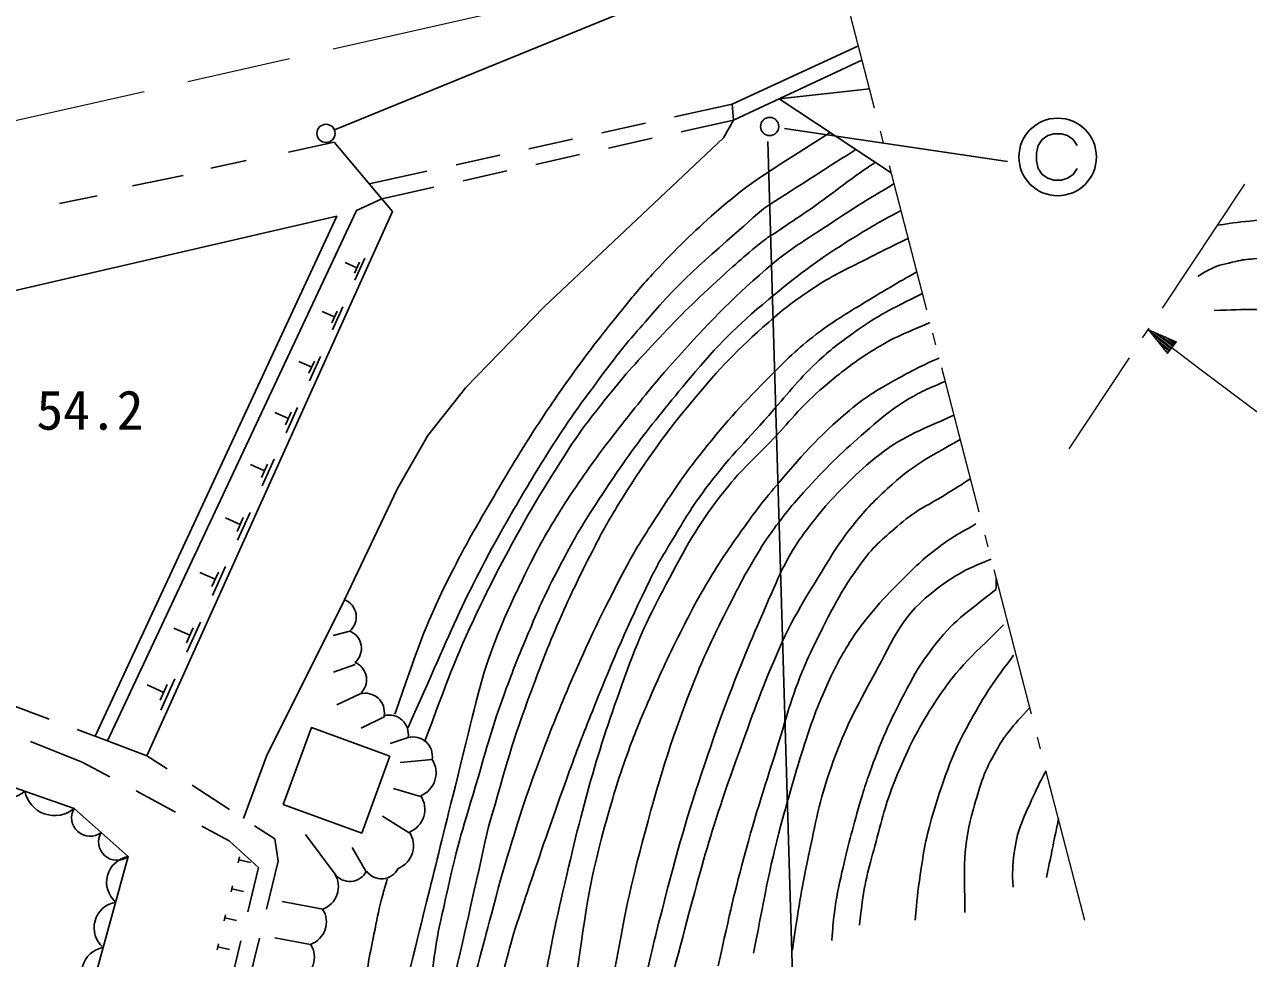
# Model space of a CAD drawing. Units: millimetres, scale not verified. Extents: x 40000 to 680000, y 20000 to 380000.
# Drawn here: x 271653 to 312703, y 262595 to 293924 of the extents above; entities that cross this region are included whole.
import ezdxf
from ezdxf.enums import TextEntityAlignment as Align

# ---------------------------------------------------------------- set-up
doc = ezdxf.new("R2010")
doc.units = ezdxf.units.MM
doc.header["$LTSCALE"] = 1000
doc.linetypes.add('CHAIN', pattern=[18.5, 12, -1.5, 3.5, -1.5])
for name, color, linetype, lineweight in [('M-BGD', 7, 'Continuous', 25), ('M-BGD-HTXT', 7, 'Continuous', 13), ('M-BMK', 2, 'CHAIN', 13), ('M-STR-HTXT', 7, 'Continuous', 13), ('M-STR-STRC', 7, 'Continuous', 25), ('M-STR-STRD', 7, 'Continuous', 25)]:
    doc.layers.add(name, color=color, linetype=linetype, lineweight=lineweight)
doc.styles.add('ＭＳ ゴシック', font='')
doc.styles.get('ＭＳ ゴシック').set_extended_font_data('MS Gothic')

msp = doc.modelspace()

# ---------------------------------------------------------------- linework, layer by layer
at = {"layer": 'M-BGD'}
for p, q in [((296963, 291434), (299989, 291769)), ((293453, 290827), (295390, 291253)), ((296963, 291434), (300719, 288950)), ((295428, 290717), (293679, 290325)), ((291011, 290291), (292476, 290613)), ((282034, 289981), (283636, 288075)), ((288569, 289755), (290034, 290076)), ((292703, 290107), (291240, 289779)), ((286127, 289218), (287593, 289540)), ((290264, 289560), (288800, 289232)), ((283213, 288578), (285151, 289003)), ((287824, 289013), (286361, 288685)), ((285385, 288467), (283636, 288075)), ((283991, 287649), (275752, 269396)), ((282802, 285762), (282407, 285940)), ((282885, 285947), (282718, 285578)), ((283067, 286087), (282733, 285348)), ((282052, 284114), (281638, 284301)), ((282139, 284308), (281964, 283920)), ((282330, 284455), (281980, 283680)), ((281286, 282430), (280852, 282625)), ((281377, 282633), (281194, 282227)), ((281577, 282787), (281211, 281975)), ((280503, 280708), (280049, 280913)), ((280598, 280921), (280407, 280496)), ((280808, 281082), (280424, 280232)), ((279702, 278949), (279228, 279163)), ((279803, 279171), (279602, 278727)), ((280021, 279340), (279620, 278451)), ((279218, 277560), (278799, 276632)), ((278885, 277152), (278390, 277375)), ((278989, 277384), (278780, 276920)), ((278049, 275315), (277533, 275548)), ((278158, 275557), (277940, 275072)), ((278397, 275740), (277960, 274772)), ((277558, 273881), (277102, 272872)), ((277195, 273437), (276657, 273680)), ((277309, 273690), (277081, 273185)), ((282563, 273573), (282002, 273426)), ((282747, 272453), (282020, 272201)), ((276322, 271519), (275762, 271772)), ((276441, 271782), (276204, 271256)), ((276700, 271981), (276225, 270930)), ((282127, 271100), (282908, 271473)), ((271079, 271149), (272484, 270624)), ((282943, 270319), (283741, 270714)), ((273421, 270273), (274438, 269893)), ((273586, 269183), (271855, 269872)), ((274438, 269893), (275752, 269396)), ((284521, 270003), (283920, 269804)), ((275752, 269396), (276433, 268954)), ((274512, 268687), (273586, 269183)), ((285323, 269272), (284257, 269165)), ((276715, 267506), (275393, 268214)), ((277272, 268410), (278530, 267594)), ((284938, 268034), (284027, 268295)), ((284557, 266807), (283654, 267372)), ((278522, 266537), (277597, 267033)), ((279369, 267050), (280049, 266608)), ((279499, 265649), (278522, 266537)), ((280049, 266608), (280156, 265862)), ((282056, 265436), (281079, 266750)), ((283105, 265524), (282642, 266324)), ((278818, 265808), (278864, 266003)), ((278841, 265905), (279230, 265812)), ((279144, 264156), (279499, 265649)), ((280156, 265862), (279767, 264251)), ((278584, 264836), (278631, 265030)), ((278608, 264933), (278997, 264840)), ((281653, 264251), (280298, 264513)), ((278351, 263863), (278398, 264058)), ((278374, 263961), (278763, 263867)), ((278567, 261724), (278913, 263183)), ((279533, 263279), (279181, 261821)), ((281248, 263060), (280049, 263288)), ((278118, 262891), (278164, 263085)), ((278141, 262988), (278530, 262895))]:
    msp.add_line(p, q, dxfattribs=at)
for points in [[(299618, 293203), (295390, 291253), (295428, 290717), (299740, 292732)], [(282390, 274631), (284168, 278356), (285184, 280134), (286454, 281743), (289078, 284452), (295090, 290125), (295428, 290717)], [(274438, 269893), (282784, 287684), (283636, 288075), (283991, 287649)], [(267372, 284080), (282127, 287489), (274021, 270049)], [(278995, 267292), (279765, 269381), (282390, 274631)], [(259275, 273444), (265063, 270506), (273320, 267629), (275131, 266013), (272610, 256860)]]:
    msp.add_lwpolyline(points, dxfattribs=at)
msp.add_lwpolyline([(283902, 269378), (282961, 266804), (280332, 267764), (281273, 270339)], close=True, dxfattribs=at)
for centre, radius, start, end in [((282156, 274052), 624, 310.6007, 68.0427), ((282329, 272999), 624, 310.6007, 68.0427), ((282502, 271947), 624, 310.6007, 68.0427), ((283078, 270852), 644, 349.9483, 105.3368), ((283883, 270118), 644, 349.9483, 105.3368), ((284688, 269384), 644, 349.9483, 105.3368), ((284628, 268819), 829, 292.3979, 33.0842), ((271012, 268978), 1014, 191.2636, 310.321), ((272663, 268403), 1014, 191.2636, 310.321), ((284249, 267600), 829, 292.3979, 33.0842), ((273851, 267313), 618, 149.2825, 307.2415), ((283870, 266381), 829, 292.3979, 33.0842), ((274757, 266506), 618, 149.2825, 307.2415), ((275283, 265151), 876, 100.015, 229.1834), ((283627, 265895), 626, 216.1566, 333.3707), ((281380, 265006), 801, 289.9493, 32.4947), ((282561, 265806), 626, 216.1566, 333.3707), ((274863, 263625), 876, 100.015, 229.1834), ((280977, 263822), 801, 289.9493, 32.4947), ((274443, 262100), 876, 100.015, 229.1834), ((280575, 262638), 801, 289.9493, 32.4947)]:
    msp.add_arc(centre, radius, start, end, dxfattribs=at)
for points, knots in [([(284074, 270787), (284827, 272940), (285017, 273607), (285861, 275308), (286381, 276355), (286711, 276923), (287300, 277933), (287846, 278868), (288154, 279392), (288740, 280303), (289216, 281044), (289497, 281450), (290010, 282166), (290641, 283048), (291023, 283522), (291703, 284367), (292085, 284843), (292304, 285106), (292719, 285553), (293356, 286238), (293724, 286613), (294412, 287246), (295920, 288633), (296627, 288990), (298676, 290302)], [0, 0, 0, 0, 1, 1, 1, 2, 2, 2, 3, 3, 3, 4, 4, 4, 5, 5, 5, 6, 6, 6, 7, 7, 7, 8, 8, 8, 8]), ([(285069, 269864), (285869, 271980), (286059, 272593), (286862, 274268), (287186, 274945), (287373, 275321), (287724, 275985), (288513, 277480), (289012, 278288), (289925, 279711), (290347, 280368), (290626, 280707), (291110, 281319), (291736, 282110), (292114, 282531), (292804, 283267), (293580, 284095), (294029, 284549), (294870, 285312), (295503, 285886), (295852, 286216), (296529, 286738), (296661, 286840), (296747, 286879), (296885, 286972), (297411, 287325), (297708, 287520), (298226, 287886), (298794, 288288), (299091, 288541), (299662, 288939), (299866, 289082), (299932, 289129), (300187, 289302)], [0, 0, 0, 0, 1, 1, 1, 2, 2, 2, 3, 3, 3, 4, 4, 4, 5, 5, 5, 6, 6, 6, 7, 7, 7, 8, 8, 8, 9, 9, 9, 10, 10, 10, 11, 11, 11, 11]), ([(286454, 269805), (286892, 271567), (286982, 272125), (287554, 273530), (287828, 274202), (288002, 274570), (288316, 275223), (288656, 275930), (288849, 276326), (289248, 277001), (289710, 277783), (289995, 278206), (290518, 278949), (291115, 279798), (291482, 280251), (292126, 281065), (292636, 281710), (292931, 282064), (293481, 282674), (294608, 283925), (295258, 284618), (296529, 285722), (297303, 286394), (297817, 286670), (298669, 287238), (299493, 287786), (299775, 287958), (300814, 288585)], [0, 0, 0, 0, 1, 1, 1, 2, 2, 2, 3, 3, 3, 4, 4, 4, 5, 5, 5, 6, 6, 6, 7, 7, 7, 8, 8, 8, 9, 9, 9, 9]), ([(284518, 270344), (286059, 273786), (286425, 274817), (287978, 277509), (288459, 278345), (288734, 278810), (289248, 279626), (289982, 280790), (290459, 281400), (291280, 282505), (291714, 283089), (291989, 283393), (292465, 283944), (293872, 285572), (294508, 286035), (296444, 287754)], [0, 0, 0, 0, 1, 1, 1, 2, 2, 2, 3, 3, 3, 4, 4, 4, 5, 5, 5, 5]), ([(286877, 268704), (287252, 270005), (287347, 270370), (287724, 271413), (288001, 272182), (288168, 272608), (288486, 273361), (288825, 274165), (289014, 274618), (289417, 275393), (289854, 276234), (290093, 276711), (290602, 277509), (291798, 279383), (292557, 280382), (293989, 282081), (294923, 283190), (295497, 283781), (296614, 284706), (297584, 285509), (298146, 285944), (299211, 286617), (299912, 287060), (300165, 287211), (301047, 287684)], [0, 0, 0, 0, 1, 1, 1, 2, 2, 2, 3, 3, 3, 4, 4, 4, 5, 5, 5, 6, 6, 6, 7, 7, 7, 8, 8, 8, 8]), ([(311661, 287188), (312255, 287279), (312423, 287302), (312914, 287347), (313490, 287400), (313817, 287457), (314394, 287415), (315196, 287357), (315670, 287352), (316426, 287077), (317385, 286727), (317915, 286491), (318796, 285976), (322677, 283710), (324545, 281953), (328065, 279159), (330247, 277427), (331260, 276201), (333471, 274505), (334233, 273920), (334774, 273750), (335523, 273149), (336312, 272515), (336655, 272045), (337319, 271280), (338134, 270339), (338490, 269730), (339261, 268751), (339828, 268031), (340011, 267802), (340727, 266919)], [0, 0, 0, 0, 1, 1, 1, 2, 2, 2, 3, 3, 3, 4, 4, 4, 5, 5, 5, 6, 6, 6, 7, 7, 7, 8, 8, 8, 9, 9, 9, 10, 10, 10, 10]), ([(287216, 267011), (287848, 269204), (288000, 269829), (288655, 271583), (289029, 272584), (289233, 273148), (289671, 274123), (290047, 274959), (290270, 275423), (290687, 276239), (290997, 276846), (291175, 277185), (291534, 277763), (292434, 279214), (292984, 280005), (294074, 281319), (294984, 282418), (295547, 282996), (296614, 283944), (297143, 284414), (297468, 284646), (298053, 285045), (298732, 285507), (299164, 285682), (299895, 286057), (300435, 286335), (300615, 286424), (301291, 286743)], [0, 0, 0, 0, 1, 1, 1, 2, 2, 2, 3, 3, 3, 4, 4, 4, 5, 5, 5, 6, 6, 6, 7, 7, 7, 8, 8, 8, 9, 9, 9, 9]), ([(338711, 267432), (338464, 268332), (338402, 268740), (337905, 269411), (337586, 269842), (337354, 270044), (336952, 270400), (335147, 272000), (333990, 272723), (332151, 274285), (331102, 275177), (330639, 275816), (329586, 276704), (328119, 277941), (327242, 278566), (325701, 279709), (324086, 280906), (323119, 281492), (321523, 282714), (321137, 283010), (320994, 283274), (320574, 283521), (319197, 284330), (318433, 284831), (316934, 285383), (316413, 285575), (316127, 285726), (315579, 285807), (314527, 285961), (313931, 286121), (312870, 286061), (312636, 286047), (312504, 286034), (312277, 285976), (311942, 285891), (311739, 285877), (311430, 285722), (311258, 285635), (311189, 285598), (311007, 285468)], [0, 0, 0, 0, 1, 1, 1, 2, 2, 2, 3, 3, 3, 4, 4, 4, 5, 5, 5, 6, 6, 6, 7, 7, 7, 8, 8, 8, 9, 9, 9, 10, 10, 10, 11, 11, 11, 12, 12, 12, 13, 13, 13, 13]), ([(287639, 265317), (288207, 267190), (288349, 267713), (288909, 269212), (289283, 270213), (289506, 270769), (289925, 271752), (290587, 273303), (291005, 274153), (291788, 275647), (292145, 276330), (292386, 276692), (292804, 277340), (293395, 278258), (293733, 278771), (294412, 279626), (295243, 280671), (295755, 281222), (296698, 282166), (297303, 282771), (297644, 283117), (298332, 283625), (298982, 284105), (299382, 284322), (300072, 284743), (300655, 285099), (300849, 285212), (301579, 285627)], [0, 0, 0, 0, 1, 1, 1, 2, 2, 2, 3, 3, 3, 4, 4, 4, 5, 5, 5, 6, 6, 6, 7, 7, 7, 8, 8, 8, 9, 9, 9, 9]), ([(288062, 263455), (288397, 264473), (288485, 264733), (288762, 265550), (289204, 266852), (289457, 267580), (289925, 268873), (290239, 269740), (290428, 270220), (290772, 271075), (291446, 272751), (291847, 273682), (292634, 275308), (292899, 275854), (293084, 276142), (293396, 276663), (293803, 277339), (294024, 277725), (294497, 278356), (295256, 279369), (295776, 279862), (296614, 280811), (297233, 281513), (297542, 281945), (298222, 282589), (298684, 283026), (298976, 283235), (299492, 283605), (300323, 284202), (300682, 284352), (301768, 284900)], [0, 0, 0, 0, 1, 1, 1, 2, 2, 2, 3, 3, 3, 4, 4, 4, 5, 5, 5, 6, 6, 6, 7, 7, 7, 8, 8, 8, 9, 9, 9, 10, 10, 10, 10]), ([(311555, 284327), (312700, 284380), (313078, 284378), (314047, 284290), (315300, 284176), (315977, 283928), (317199, 283630), (317877, 283465), (318315, 283500), (318921, 283154), (319329, 282921), (319500, 282788), (319874, 282421)], [0, 0, 0, 0, 1, 1, 1, 2, 2, 2, 3, 3, 3, 4, 4, 4, 4]), ([(288994, 261253), (289340, 263232), (289466, 263791), (289840, 265402), (290496, 268225), (290954, 269795), (291957, 272514), (292413, 273749), (292779, 274399), (293396, 275562), (294024, 276745), (294415, 277401), (295259, 278441), (295834, 279149), (296246, 279466), (296868, 280134), (297203, 280494), (297369, 280715), (297714, 281065), (298092, 281449), (298312, 281658), (298730, 281997), (299209, 282383), (299482, 282596), (300000, 282928), (300741, 283402), (301062, 283517), (302020, 283925)], [0, 0, 0, 0, 1, 1, 1, 2, 2, 2, 3, 3, 3, 4, 4, 4, 5, 5, 5, 6, 6, 6, 7, 7, 7, 8, 8, 8, 9, 9, 9, 9]), ([(290094, 261507), (290474, 264110), (290526, 264904), (291110, 267011), (291379, 267978), (291534, 268521), (291872, 269466), (292113, 270137), (292270, 270504), (292550, 271159), (292950, 272098), (293192, 272618), (293650, 273530), (294022, 274271), (294235, 274685), (294666, 275393), (295038, 276004), (295269, 276333), (295682, 276917), (296091, 277494), (296326, 277815), (296783, 278356), (297704, 279446), (298233, 280061), (299323, 280981), (299917, 281482), (300307, 281694), (300987, 282071), (301498, 282355), (301686, 282449), (302328, 282737)], [0, 0, 0, 0, 1, 1, 1, 2, 2, 2, 3, 3, 3, 4, 4, 4, 5, 5, 5, 6, 6, 6, 7, 7, 7, 8, 8, 8, 9, 9, 9, 10, 10, 10, 10]), ([(291364, 261761), (291804, 264176), (291937, 264881), (292465, 266841), (293017, 268891), (293373, 270034), (294158, 272006), (294509, 272886), (294749, 273361), (295174, 274207), (295493, 274842), (295664, 275202), (296021, 275816), (296298, 276292), (296457, 276558), (296783, 277001), (297242, 277626), (297526, 277957), (298053, 278525), (298768, 279297), (299207, 279696), (300000, 280388), (300409, 280744), (300645, 280941), (301101, 281235), (301627, 281573), (301854, 281663), (302531, 281953)], [0, 0, 0, 0, 1, 1, 1, 2, 2, 2, 3, 3, 3, 4, 4, 4, 5, 5, 5, 6, 6, 6, 7, 7, 7, 8, 8, 8, 9, 9, 9, 9]), ([(292465, 261846), (292767, 263191), (292860, 263553), (293142, 264640), (293636, 266544), (293949, 267603), (294582, 269466), (295360, 271757), (295901, 273005), (296868, 275223), (297015, 275562), (297111, 275747), (297291, 276070), (297626, 276671), (297883, 276968), (298307, 277509), (298610, 277896), (298805, 278094), (299154, 278441), (299535, 278821), (299751, 279034), (300170, 279372), (301088, 280114), (301575, 280256), (302825, 280815)], [0, 0, 0, 0, 1, 1, 1, 2, 2, 2, 3, 3, 3, 4, 4, 4, 5, 5, 5, 6, 6, 6, 7, 7, 7, 8, 8, 8, 8]), ([(293312, 261761), (294306, 265453), (294528, 266515), (295598, 269466), (296068, 270765), (296320, 271499), (296868, 272768), (297436, 274086), (297895, 274762), (298646, 275985), (298919, 276431), (299082, 276677), (299408, 277086), (299830, 277617), (300096, 277894), (300593, 278356), (301436, 279140), (301871, 279336), (303035, 280006)], [0, 0, 0, 0, 1, 1, 1, 2, 2, 2, 3, 3, 3, 4, 4, 4, 5, 5, 5, 6, 6, 6, 6]), ([(294920, 262354), (295330, 264225), (295443, 264739), (295852, 266249), (296268, 267783), (296569, 268624), (297037, 270143), (297200, 270673), (297272, 270977), (297460, 271498), (297692, 272139), (297838, 272494), (298138, 273107), (298691, 274238), (299004, 274883), (299746, 275901), (300160, 276467), (300487, 276711), (301016, 277171), (301576, 277657), (301984, 277805), (302611, 278200), (302910, 278389), (303005, 278449), (303378, 278681)], [0, 0, 0, 0, 1, 1, 1, 2, 2, 2, 3, 3, 3, 4, 4, 4, 5, 5, 5, 6, 6, 6, 7, 7, 7, 8, 8, 8, 8]), ([(296106, 262777), (296541, 265009), (296631, 265638), (297122, 267434), (297339, 268232), (297464, 268678), (297714, 269466), (298003, 270373), (298169, 270884), (298561, 271752), (298823, 272332), (298984, 272653), (299323, 273191), (299563, 273572), (299717, 273774), (300000, 274123), (300340, 274540), (300551, 274758), (300932, 275139), (301378, 275585), (301620, 275849), (302117, 276239), (302644, 276653), (302868, 276778), (303556, 277171)], [0, 0, 0, 0, 1, 1, 1, 2, 2, 2, 3, 3, 3, 4, 4, 4, 5, 5, 5, 6, 6, 6, 7, 7, 7, 8, 8, 8, 8]), ([(304074, 275993), (303148, 275624), (302765, 275407), (302056, 274840), (300977, 273978), (300722, 273135), (300050, 271928), (299437, 270828), (299123, 270185), (298701, 268999), (298293, 267853), (298190, 267170), (297937, 265980), (297681, 264776), (297621, 264357), (297404, 262873)], [0, 0, 0, 0, 1, 1, 1, 2, 2, 2, 3, 3, 3, 4, 4, 4, 5, 5, 5, 5]), ([(298730, 263201), (298757, 263643), (298770, 263770), (298815, 264132), (298882, 264666), (298952, 264961), (299069, 265487), (299270, 266387), (299409, 266885), (299662, 267773), (299833, 268376), (299948, 268710), (300170, 269297), (300583, 270390), (300894, 270973), (301440, 272006), (301662, 272428), (301830, 272641), (302117, 273022), (302793, 273919), (303209, 274161), (304234, 274969)], [0, 0, 0, 0, 1, 1, 1, 2, 2, 2, 3, 3, 3, 4, 4, 4, 5, 5, 5, 6, 6, 6, 7, 7, 7, 7]), ([(299662, 263709), (299688, 264068), (299706, 264174), (299746, 264471), (299864, 265345), (300030, 265818), (300254, 266672), (300475, 267512), (300592, 267990), (300932, 268789), (301325, 269714), (301576, 270227), (302117, 271075), (302873, 272260), (303322, 272641), (304488, 273784)], [0, 0, 0, 0, 1, 1, 1, 2, 2, 2, 3, 3, 3, 4, 4, 4, 5, 5, 5, 5]), ([(301524, 263878), (301583, 264602), (301606, 264810), (301694, 265402), (301812, 266204), (301881, 266658), (302117, 267434), (302523, 268768), (302783, 269524), (303472, 270736), (303943, 271565), (304147, 271876), (304826, 272768)], [0, 0, 0, 0, 1, 1, 1, 2, 2, 2, 3, 3, 3, 4, 4, 4, 4]), ([(303193, 264134), (303181, 265700), (303103, 266302), (303477, 267614), (303686, 268348), (303799, 268774), (304169, 269442), (304542, 270116), (304767, 270360), (305364, 271010)], [0, 0, 0, 0, 1, 1, 1, 2, 2, 2, 3, 3, 3, 3]), ([(305914, 268885), (305668, 268444), (305602, 268302), (305430, 267915), (305133, 267248), (304935, 266865), (304844, 266140), (304788, 265692), (304777, 265502), (304808, 264986)], [0, 0, 0, 0, 1, 1, 1, 2, 2, 2, 3, 3, 3, 3]), ([(285268, 261169), (285290, 261689), (285309, 261840), (285353, 262269), (285462, 263340), (285631, 263927), (285861, 264979), (286183, 266452), (286348, 266946), (286877, 268704)], [0, 0, 0, 0, 1, 1, 1, 2, 2, 2, 3, 3, 3, 3]), ([(282982, 261253), (283174, 262376), (283217, 262675), (283408, 263579), (283501, 264017), (283541, 264265), (283657, 264697), (283716, 264917), (283735, 264990), (283817, 265257)], [0, 0, 0, 0, 1, 1, 1, 2, 2, 2, 3, 3, 3, 3])]:
    msp.add_open_spline(points, degree=3, knots=knots, dxfattribs=at)
for points in [[(296444, 287754), (297991, 288743), (297991, 288743), (299538, 289731)], [(304240, 275350), (304238, 275209), (304235, 275081), (304234, 274969)], [(284337, 261253), (285395, 265529), (285395, 265529), (286454, 269805)], [(306330, 267279), (306129, 266298), (306129, 266298), (305927, 265317)], [(287216, 267011), (286538, 264005), (286538, 264005), (285861, 260999)], [(286538, 261169), (287089, 263243), (287089, 263243), (287639, 265317)], [(288062, 263455), (287766, 262354), (287766, 262354), (287470, 261253)]]:
    msp.add_open_spline(points, degree=3, dxfattribs=at)
at = {"layer": 'M-BGD-HTXT'}
for p, q in [((300157, 291120), (298868, 296099)), ((300458, 289959), (300358, 290346)), ((301912, 284344), (300659, 289184)), ((309816, 284407), (312581, 288573)), ((309152, 283408), (309373, 283741)), ((302213, 283182), (302112, 283569)), ((306688, 279695), (308710, 282741)), ((303666, 277567), (302413, 282408)), ((303967, 276405), (303867, 276793)), ((305421, 270791), (304168, 275631)), ((305722, 269629), (305621, 270016)), ((307211, 263876), (305922, 268854))]:
    msp.add_line(p, q, dxfattribs=at)
at = {"layer": 'M-BMK'}
msp.add_line((263960, 289036), (297887, 296697), dxfattribs=at)
at = {"layer": 'M-STR-HTXT'}
for p, q in [((309340, 283691), (309982, 282884)), ((309340, 283691), (310286, 283281)), ((309340, 283691), (310134, 283083)), ((310103, 283043), (309468, 283529)), ((310164, 283122), (309529, 283609)), ((309597, 283368), (310073, 283003)), ((309718, 283527), (310195, 283162)), ((310225, 283202), (309907, 283445)), ((309982, 282884), (310286, 283281)), ((310097, 283363), (310255, 283242)), ((310043, 282964), (309725, 283207)), ((309853, 283046), (310012, 282924))]:
    msp.add_line(p, q, dxfattribs=at)
msp.add_arc((544745, 591107), 387195, 232.7048, 243.27325, dxfattribs=at)
at = {"layer": 'M-STR-STRC'}
for p, q in [((307298, 300692), (282045, 290391)), ((297141, 290430), (304616, 289329)), ((306173, 290260), (305978, 290195)), ((306433, 290260), (306173, 290260)), ((306628, 290195), (306433, 290260)), ((297834, 247781), (296582, 290004)), ((305653, 289870), (305588, 289610)), ((305783, 290065), (305653, 289870)), ((305978, 290195), (305783, 290065)), ((306823, 290065), (306628, 290195)), ((306953, 289870), (306823, 290065)), ((305588, 289610), (305588, 289350)), ((305588, 289350), (305653, 289090)), ((305653, 289090), (305783, 288895)), ((306823, 288895), (306953, 289090)), ((305783, 288895), (305978, 288765)), ((305978, 288765), (306173, 288700)), ((306173, 288700), (306433, 288700)), ((306433, 288700), (306628, 288765)), ((306628, 288765), (306823, 288895))]:
    msp.add_line(p, q, dxfattribs=at)
for centre, radius in [((296644, 290501), 305), ((306303, 289480), 1300), ((281765, 290270), 305)]:
    msp.add_circle(centre, radius, dxfattribs=at)
at = {"layer": 'M-STR-STRD'}
for p, q in [((280509, 289636), (282034, 289981)), ((277902, 289109), (279088, 289363)), ((275278, 288516), (276971, 288855)), ((272822, 287923), (274092, 288177))]:
    msp.add_line(p, q, dxfattribs=at)

# ---------------------------------------------------------------- texts
at = {"layer": 'M-BGD', "style": 'ＭＳ ゴシック'}
msp.add_text('54.2', height=1320, dxfattribs=at).set_placement((272053, 279936), align=Align.BOTTOM_LEFT)

doc.saveas('drawing.dxf')
